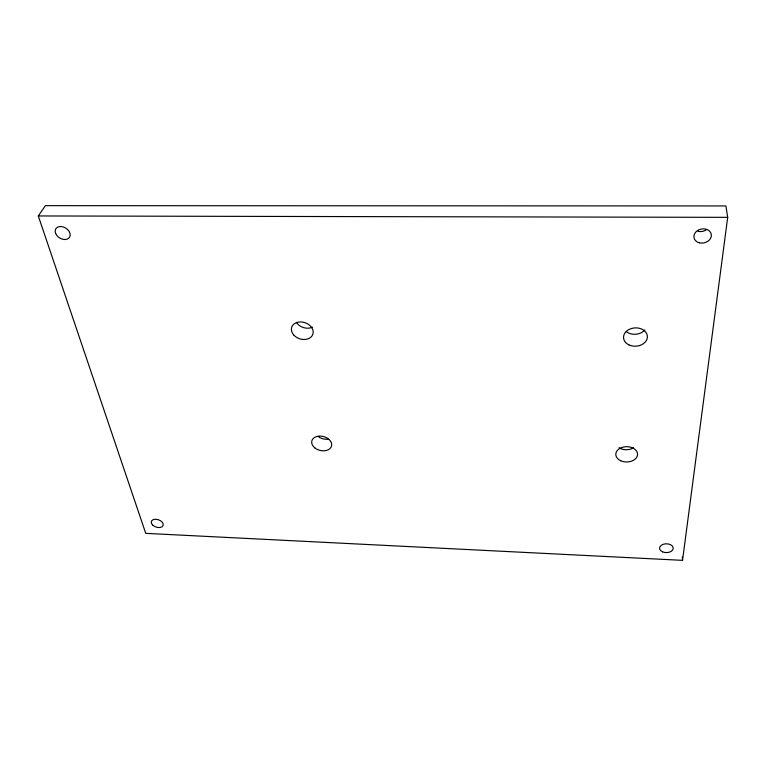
<?xml version="1.0" encoding="UTF-8"?>
<svg xmlns="http://www.w3.org/2000/svg" width="766" height="766" viewBox="0 0 766 766"><rect width="100%" height="100%" fill="white"/><g stroke="black" fill="none" stroke-linecap="round" stroke-linejoin="round"><path stroke-width="1.15" d="M682.535 560.348L727.7 217.343L725.909 205.949L45.405 205.652L38.3 215.955L145.741 533.356L682.535 560.348L682.295 556.949M38.3 215.955L727.7 217.343M706.53 229.676A8.685 7.009 -12.4 0 1 698.037 231.303M312.471 327.168A11.021 8.464 18.3 0 1 296.375 322.333M644.809 329.964A11.796 9.125 -3.9 0 1 626.234 331.515M633.52 447.804A10.753 7.641 -0.4 0 1 619.052 447.746M328.049 439.167A10.082 7.153 14.7 0 1 318.35 436.63M662.542 551.826A6.808 4.395 0 0 0 673.19 548.542A6.808 4.395 0 0 0 663.471 544.224A6.808 4.395 0 0 0 662.542 551.826M699.358 242.803A8.809 7.047 -11.8 0 0 711.288 234.358A8.809 7.047 -11.8 0 0 697.252 230.777A8.809 7.047 -11.8 0 0 699.358 242.803M153.018 525.38A6.205 3.859 19 0 0 163.053 525.61A6.205 3.859 19 0 0 155.67 519.243A6.205 3.859 19 0 0 153.018 525.38M55.688 233.553A8.072 5.802 31.6 0 0 68.557 238.36A8.072 5.802 31.6 0 0 63.789 227.129A8.072 5.802 31.6 0 0 55.688 233.553M315.132 448.139A10.197 7.162 14.6 0 0 331.534 446.08A10.197 7.162 14.6 0 0 318.369 436.17A10.197 7.162 14.6 0 0 315.132 448.139M620.699 460.739A10.887 7.66 -0.2 0 0 637.542 454.765A10.887 7.66 -0.2 0 0 621.8 447.497A10.887 7.66 -0.2 0 0 620.699 460.739M628.838 344.844A11.95 9.163 -3.5 0 0 647.375 337.337A11.95 9.163 -3.5 0 0 630.169 328.959A11.95 9.163 -3.5 0 0 628.838 344.844M293.637 334.886A11.155 8.493 18.2 0 0 312.394 335.336A11.155 8.493 18.2 0 0 300.846 321.94A11.155 8.493 18.2 0 0 293.637 334.886"/></g></svg>
